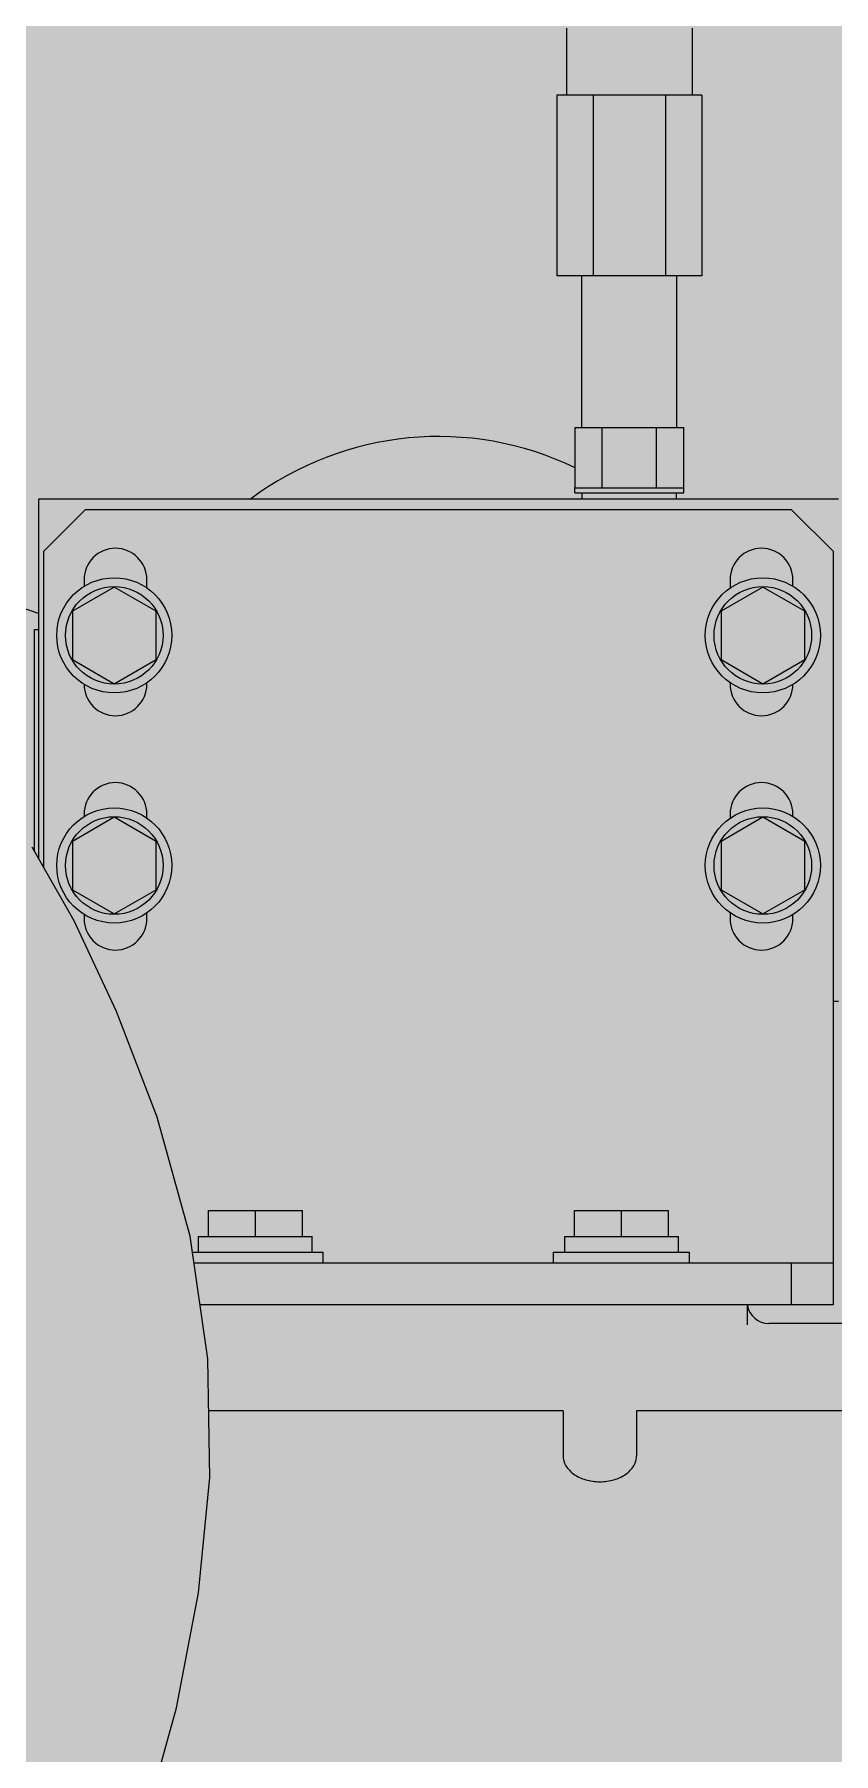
# Model space of a CAD drawing. Header units: millimetres. Extents: x -18489 to 17339, y -1599 to 10961.
# Drawn here: x -16723.23 to -16711.11, y 2530.96 to 2557.02 of the extents above; entities that cross this region are included whole.
import ezdxf

# ---------------------------------------------------------------- set-up
doc = ezdxf.new("R2010")
doc.units = ezdxf.units.MM
for name, color, linetype in [('188K-SM-03-F10-MECH-EQ-Y2257103$0$0 Xref', 8, 'Continuous'), ('188K-SM-03-F10-MECH-EQ-Y2257103$0$M-EQU-FOUNDATION', 8, 'Continuous'), ('188K-SM-03-F10-MECH-EQ-Y2257103$0$Micron CUP L10 HVAC EQU$0$M-MECH-EQU', 136, 'Continuous'), ('188K-SM-03-F10-MECH-EQ-Y2257103$0$Micron CUP L10 HVAC EQU$0$M-PHASE1 AREA', 252, 'Continuous')]:
    doc.layers.add(name, color=color, linetype=linetype)
pattern_1 = [(50, (4473.52, 709.2), (54.6554, -4.78173), [5.715, -62.865]), (355, (4473.52, 709.2), (-10.57303, 57.31705), [4.572, -50.29218]), (100.45144, (4478.076, 708.8), (44.08237, 52.53533), [4.857, -53.42707]), (46.1842, (4473.52, 724.44), (81.32371, -12.6127), [8.5725, -94.2975]), (96.63556, (4480.3, 723.39), (71.22124, 74.22784), [7.2855, -80.14068]), (351.18415, (4473.52, 724.44), (71.22124, 74.22784), [6.858, -75.43792]), (21, (4481.14, 720.63), (45.48432, -30.67956), [5.715, -62.865]), (326, (4481.14, 720.63), (18.54061, 55.25639), [4.572, -50.292]), (71.45144, (4484.93, 718.07), (64.02493, 24.57683), [4.857, -53.42698]), (37.5, (4473.521, 709.2), (0.926581, 25.366512), [0, -49.6824, 0, -51.054, 0, -50.4825]), (7.5, (4473.52, 709.2), (20.0459, 30.054172), [0, -29.1084, 0, -48.5394, 0, -19.2405]), (327.5, (4456.529, 709.2), (40.677179, -1.718623), [0, -19.05, 0, -59.436, 0, -78.867]), (317.5, (4448.91, 709.2), (44.438754, 7.62795), [0, -24.765, 0, -39.4716, 0, -56.007])]

# ---------------------------------------------------------------- blocks, each defined once
blk = doc.blocks.new('188K-SM-03-F10-MECH-EQ-Y2257103$0$Micron CUP L10 HVAC EQU$0$A$C0c53ceb0')
at = {"layer": '188K-SM-03-F10-MECH-EQ-Y2257103$0$Micron CUP L10 HVAC EQU$0$M-PHASE1 AREA'}
for p, q in [((-5720.11355, 16396.94601), (-5720.11355, 16386.79671)), ((-5701.0836, 16396.94601), (-5701.0836, 16386.79671)), ((-5721.58552, 16386.79671), (-5721.58552, 16359.39357)), ((-5699.61163, 16386.79671), (-5721.58552, 16386.79671)), ((-5716.09205, 16386.79671), (-5716.09205, 16359.39357)), ((-5705.1051, 16386.79671), (-5705.1051, 16359.39357)), ((-5699.61163, 16386.79671), (-5699.61163, 16359.39357)), ((-5699.61163, 16359.39357), (-5721.58552, 16359.39357)), ((-5717.81727, 16336.38002), (-5717.81727, 16359.39357)), ((-5703.37988, 16336.38002), (-5703.37988, 16359.39357)), ((-5718.83146, 16336.38002), (-5702.36569, 16336.38002)), ((-5718.83146, 16327.27101), (-5718.83146, 16336.38002)), ((-5714.71502, 16327.27101), (-5714.71502, 16336.38002)), ((-5706.48213, 16327.27101), (-5706.48213, 16336.38002)), ((-5702.36569, 16327.27101), (-5702.36569, 16336.38002)), ((-5800.16622, 16308.21277), (-5867.46895, 16331.28799)), ((-5718.84489, 16326.48444), (-5718.84489, 16327.27101)), ((-5718.84452, 16327.27101), (-5702.35263, 16327.27101)), ((-5702.35226, 16326.48444), (-5702.35226, 16327.27101)), ((-5800.16622, 16325.52026), (-5800.16622, 16271.11194)), ((-5678.88199, 16325.52026), (-5800.16622, 16325.52026)), ((-5718.84452, 16326.48444), (-5702.35263, 16326.48444)), ((-5717.74115, 16325.52026), (-5717.74115, 16326.48444)), ((-5703.456, 16325.52026), (-5703.456, 16326.48444)), ((-5799.41771, 16317.59111), (-5793.07439, 16323.93443)), ((-5685.99919, 16323.93443), (-5793.07439, 16323.93443)), ((-5685.99919, 16323.93443), (-5679.65587, 16317.59111)), ((-5799.41771, 16317.59111), (-5799.41771, 16269.79528)), ((-5679.65587, 16203.41139), (-5679.65587, 16317.59111)), ((-5788.68482, 16312.22911), (-5795.02813, 16308.56679)), ((-5793.26469, 16313.34109), (-5793.26469, 16312.316)), ((-5782.3415, 16308.56679), (-5788.68482, 16312.22911)), ((-5783.74972, 16312.07755), (-5783.74972, 16313.34109)), ((-5690.36339, 16312.22911), (-5696.70671, 16308.56679)), ((-5695.32387, 16313.34109), (-5695.32387, 16312.05856)), ((-5684.02007, 16308.56679), (-5690.36339, 16312.22911)), ((-5685.80889, 16312.32985), (-5685.80889, 16313.34109)), ((-5795.02813, 16308.56679), (-5795.02813, 16301.24216)), ((-5782.3415, 16301.24216), (-5782.3415, 16308.56679)), ((-5696.70671, 16308.56679), (-5696.70671, 16301.24216)), ((-5684.02007, 16301.24216), (-5684.02007, 16308.56679)), ((-5800.80055, 16305.77985), (-5800.16622, 16305.77985)), ((-5800.80055, 16272.22776), (-5800.80055, 16305.77935)), ((-5795.02813, 16301.24216), (-5788.68482, 16297.57984)), ((-5788.68482, 16297.57984), (-5782.3415, 16301.24216)), ((-5696.70671, 16301.24216), (-5690.36339, 16297.57984)), ((-5690.36339, 16297.57984), (-5684.02007, 16301.24216)), ((-5783.74972, 16297.48279), (-5783.74972, 16297.7314)), ((-5695.32387, 16297.75039), (-5695.32387, 16297.48279)), ((-5793.26469, 16277.81851), (-5793.26469, 16277.42775)), ((-5783.74972, 16277.1893), (-5783.74972, 16277.81851)), ((-5695.32387, 16277.81851), (-5695.32387, 16277.17031)), ((-5685.80889, 16277.4416), (-5685.80889, 16277.81851)), ((-5788.68482, 16277.34086), (-5795.02813, 16273.67854)), ((-5782.3415, 16273.67854), (-5788.68482, 16277.34086)), ((-5690.36339, 16277.34086), (-5696.70671, 16273.67854)), ((-5684.02007, 16273.67854), (-5690.36339, 16277.34086)), ((-5794.77789, 16261.63362), (-5801.12225, 16272.79364)), ((-5795.02813, 16273.67854), (-5795.02813, 16266.35391)), ((-5782.3415, 16266.35391), (-5782.3415, 16273.67854)), ((-5696.70671, 16273.67854), (-5696.70671, 16266.35391)), ((-5684.02007, 16266.35391), (-5684.02007, 16273.67854)), ((-5795.02813, 16266.35391), (-5788.68482, 16262.69159)), ((-5788.68482, 16262.69159), (-5782.3415, 16266.35391)), ((-5696.70671, 16266.35391), (-5690.36339, 16262.69159)), ((-5690.36339, 16262.69159), (-5684.02007, 16266.35391)), ((-5793.26469, 16262.6047), (-5793.26469, 16261.96021)), ((-5783.74972, 16261.96021), (-5783.74972, 16262.84315)), ((-5695.32387, 16262.86215), (-5695.32387, 16261.96021)), ((-5685.80889, 16261.96021), (-5685.80889, 16262.59085)), ((-5788.33169, 16247.91798), (-5794.77789, 16261.63362)), ((-5678.88199, 16249.40044), (-5679.65587, 16249.40044)), ((-5782.1781, 16231.89953), (-5788.33169, 16247.91798)), ((-5777.1915, 16213.86103), (-5782.1781, 16231.89953)), ((-5774.42504, 16217.74729), (-5760.16526, 16217.74729)), ((-5774.42504, 16213.78906), (-5774.42504, 16217.74729)), ((-5767.29515, 16213.78906), (-5767.29515, 16217.74729)), ((-5760.16526, 16213.78906), (-5760.16526, 16217.74729)), ((-5718.90832, 16217.74729), (-5704.64854, 16217.74729)), ((-5718.90832, 16213.78906), (-5718.90832, 16217.74729)), ((-5711.77843, 16213.78906), (-5711.77843, 16217.74729)), ((-5704.64854, 16213.78906), (-5704.64854, 16217.74729)), ((-5774.4795, 16195.24686), (-5777.1915, 16213.86103)), ((-5775.92206, 16213.78906), (-5758.66824, 16213.78906)), ((-5775.92206, 16211.40397), (-5775.92206, 16213.78906)), ((-5758.66824, 16211.40397), (-5758.66824, 16213.78906)), ((-5720.40535, 16213.78906), (-5703.15152, 16213.78906)), ((-5720.40535, 16211.40397), (-5720.40535, 16213.78906)), ((-5703.15152, 16211.40397), (-5703.15152, 16213.78906)), ((-5776.83351, 16211.40397), (-5756.9936, 16211.40397)), ((-5756.9936, 16209.75471), (-5756.9936, 16211.40397)), ((-5722.07998, 16211.40397), (-5701.47689, 16211.40397)), ((-5722.07998, 16209.75471), (-5722.07998, 16211.40397)), ((-5701.47689, 16209.75471), (-5701.47689, 16211.40397)), ((-5679.65587, 16209.75471), (-5776.59322, 16209.75471)), ((-5685.99919, 16203.41139), (-5685.99919, 16209.75471)), ((-5692.74848, 16203.41139), (-5775.66903, 16203.41139)), ((-5679.65587, 16203.41139), (-5692.74848, 16203.41139)), ((-5692.74848, 16203.41139), (-5692.74848, 16200.38681)), ((-5503.21015, 16200.62033), (-5689.44995, 16200.62033)), ((-5774.21253, 16177.27046), (-5774.4795, 16195.24686)), ((-5720.65908, 16187.38535), (-5774.36275, 16187.38535)), ((-5720.65908, 16187.38535), (-5720.65908, 16180.56754)), ((-5569.19033, 16187.38535), (-5709.49484, 16187.38535)), ((-5709.49484, 16187.38535), (-5709.49484, 16180.56754)), ((-5775.90993, 16159.78547), (-5774.21253, 16177.27046)), ((-5779.26901, 16142.34329), (-5775.90993, 16159.78547)), ((-5784.12705, 16124.84217), (-5779.26901, 16142.34329))]:
    blk.add_line(p, q, dxfattribs=at)
for centre, radius in [((-5788.68482, 16304.90447), 8.72206), ((-5788.68482, 16304.90447), 7.39631), ((-5690.36339, 16304.90447), 8.72206), ((-5690.36339, 16304.90447), 7.39631), ((-5788.68482, 16270.01623), 8.72206), ((-5690.36339, 16270.01623), 8.72206), ((-5788.68482, 16270.01623), 7.39631), ((-5690.36339, 16270.01623), 7.39631)]:
    blk.add_circle(centre, radius, dxfattribs=at)
for centre, radius, start, end in [((-5739.5241, 16287.46035), 47.57488, 64.1821097, 126.7963181), ((-5788.5072, 16313.34109), 4.75749, 0, 180), ((-5690.56638, 16313.34109), 4.75749, 0, 180), ((-5788.5072, 16297.48279), 4.75749, 180, 0), ((-5690.56638, 16297.48279), 4.75749, 180, 0), ((-5788.5072, 16277.81851), 4.75749, 0, 180), ((-5690.56638, 16277.81851), 4.75749, 0, 180), ((-5788.5072, 16261.96021), 4.75749, 180, 0), ((-5690.56638, 16261.96021), 4.75749, 180, 0), ((-5689.44995, 16203.91886), 3.29853, 188.8498831, 270)]:
    blk.add_arc(centre, radius, start, end, dxfattribs=at)
blk.add_open_spline([(-5720.65908, 16180.56754), (-5720.65908, 16180.04443), (-5720.31938, 16178.92089), (-5719.01866, 16177.63466), (-5717.19035, 16176.80839), (-5715.07696, 16176.5229), (-5712.96357, 16176.80839), (-5711.13526, 16177.63466), (-5709.83453, 16178.92089), (-5709.49484, 16180.04443), (-5709.49484, 16180.56754)], degree=3, knots=[0, 0, 0, 0, 0.104746837, 0.222329114, 0.356016419, 0.5, 0.643983581, 0.777670886, 0.895253162, 1, 1, 1, 1], dxfattribs=at)
blk = doc.blocks.new('188K-SM-03-F10-MECH-EQ-Y2257103$0$Micron CUP L10 HVAC EQU')
at = {"layer": '188K-SM-03-F10-MECH-EQ-Y2257103$0$Micron CUP L10 HVAC EQU$0$M-MECH-EQU'}
blk.add_blockref('188K-SM-03-F10-MECH-EQ-Y2257103$0$Micron CUP L10 HVAC EQU$0$A$C0c53ceb0', (-206166.7, 2082.18), dxfattribs=at)
blk = doc.blocks.new('188K-SM-03-F10-MECH-EQ-Y2257103')
at = {"layer": '188K-SM-03-F10-MECH-EQ-Y2257103$0$M-EQU-FOUNDATION'}
h = blk.add_hatch(dxfattribs=at)
h.set_pattern_fill('AR-CONC', color=256, scale=0.3)
h.set_pattern_definition(pattern_1)
h.paths.add_polyline_path([(-17043.149, 4192.459), (-16393.149, 4192.459), (-16393.149, 1372.459), (-17043.149, 1372.459)], flags=16)
h.paths.add_polyline_path([(-17048.149, 4197.459), (-16388.149, 4197.459), (-16388.149, 1367.459), (-17048.149, 1367.459)])
h = blk.add_hatch(dxfattribs=at)
h.set_pattern_fill('AR-CONC', color=256, scale=0.3)
h.set_pattern_definition(pattern_1)
h.paths.add_polyline_path([(-17033.149, 4182.459), (-16403.149, 4182.459), (-16403.149, 1382.459), (-17033.149, 1382.459)])
at = {"layer": '188K-SM-03-F10-MECH-EQ-Y2257103$0$0 Xref', "xscale": 0.1, "yscale": 0.1, "zscale": 0.1}
blk.add_blockref('188K-SM-03-F10-MECH-EQ-Y2257103$0$Micron CUP L10 HVAC EQU', (4473.521, 709.199), dxfattribs=at)

msp = doc.modelspace()

# ---------------------------------------------------------------- block references
msp.add_blockref('188K-SM-03-F10-MECH-EQ-Y2257103', (0, 0))

doc.saveas('drawing.dxf')
